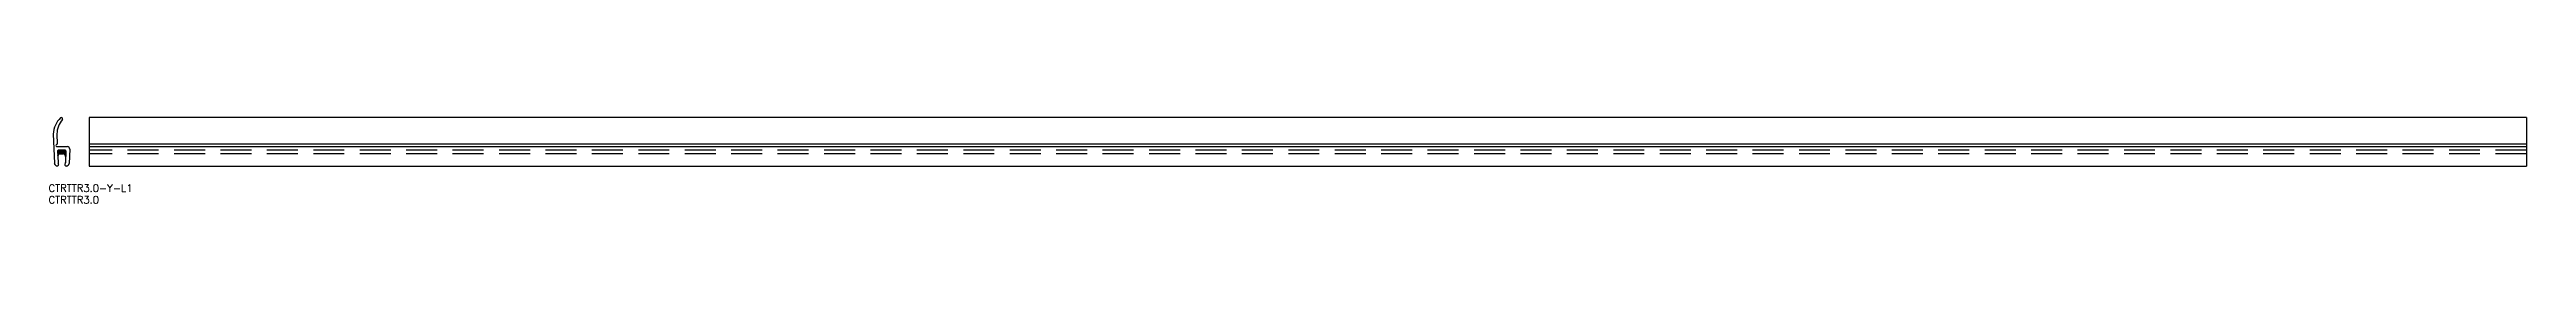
# Model space of a CAD drawing. Extents: x -5 to 1011, y -20 to 15.
import ezdxf

# ---------------------------------------------------------------- set-up
doc = ezdxf.new("R2010")
doc.units = 0
doc.linetypes.add('DASHED', pattern=[19.05, 12.7, -6.35])
doc.layers.get('0').update_dxf_attribs({"linetype": 'CONTINUOUS'})
doc.styles.get("Standard").update_dxf_attribs({"font": 'txt.shx', "height": 3, "bigfont": 'bigfont.shx'})

# ---------------------------------------------------------------- blocks, each defined once
blk = doc.blocks.new('*U2')
at = {"color": 7, "linetype": 'CONTINUOUS'}
blk.add_text('CTRTTR3.0-Y-L1', height=3, dxfattribs=at).set_placement((-5.4, -15.6))
blk = doc.blocks.new('*U3')
at = {"color": 7, "linetype": 'CONTINUOUS'}
blk.add_text('CTRTTR3.0', height=3, dxfattribs=at).set_placement((-5.4, -20.4))

msp = doc.modelspace()

# ---------------------------------------------------------------- linework, layer by layer
at = {"color": 7, "linetype": 'CONTINUOUS'}
for p, q in [((11.3, 15), (11.3, -5)), ((1011.3, 15), (11.3, 15)), ((1011.3, 15), (1011.3, -5)), ((-3.5, 8.2), (-3, -4)), ((-2, 8.2), (-1.9, 4)), ((-1.9, 3), (2.3, 3)), ((-1.7, 1.2), (-1.5, -3.5)), ((1.4, 1.5), (-1.4, 1.5)), ((-0.6, 0), (0.6, 0)), ((1.7, 1.2), (1.5, -3.5)), ((3.3, 2), (3, -4)), ((1011.3, 4), (11.3, 4)), ((11.3, 3), (1011.3, 3)), ((-1.5, -3.7), (-1.4, -4)), ((1.5, -3.7), (1.4, -4)), ((11.3, -5), (1011.3, -5))]:
    msp.add_line(p, q, dxfattribs=at)
at = {"color": 3, "linetype": 'CONTINUOUS'}
for p, q in [((-1.7, 1), (-1.2, 1.5)), ((-1.7, 0.6), (-0.8, 1.5)), ((-1.7, 0.2), (-0.4, 1.5)), ((-1.7, -0.2), (0, 1.5)), ((-1.2, -0.2), (0.5, 1.5)), ((-0.6, 0), (0.9, 1.5)), ((-0.2, 0), (1.3, 1.5)), ((0.2, 0), (1.7, 1.4)), ((0.7, 0), (1.7, 1.1)), ((1, -0.1), (1.7, 0.6)), ((1.3, -0.2), (1.7, 0.2)), ((-1.7, -0.6), (-1.5, -0.5)), ((-1.6, -1), (-1.6, -1)), ((1.5, -0.5), (1.7, -0.3)), ((1.6, -0.8), (1.7, -0.7))]:
    msp.add_line(p, q, dxfattribs=at)
at = {"color": 3, "linetype": 'DASHED'}
for p, q in [((1011.3, 1.5), (11.3, 1.5)), ((1011.3, 0), (11.3, 0))]:
    msp.add_line(p, q, dxfattribs=at)
at = {"color": 7, "linetype": 'CONTINUOUS'}
for centre, radius, start, end in [((6.4, 7.7), 9.89, 133.7108, 177.2086), ((7.6, 8), 9.59, 139.8261, 178.7238), ((-0.1, 14.5), 0.477, 318.8709, 137.8238), ((-1.9, 3.5), 0.499, 89.8999, 270.1001), ((-1.4, 1.2), 0.3, 90, 182.3946), ((-0.6, -1), 1, 90, 182.3946), ((0.6, -1), 1, 357.6054, 90), ((1.4, 1.2), 0.3, 357.6054, 90), ((2.3, 2), 1, 357.6054, 90), ((-1.8, -3.7), 1.26, 190.8744, 270.0036), ((-1.8, -4.5), 0.506, 270, 320.1239), ((-1, -3.5), 0.5, 182.3946, 205.0712), ((-2.5, -4.5), 1.23, 5.7046, 25.747), ((-2.1, -4.3), 0.847, 325.4584, 358.2486), ((2.1, -4.3), 0.847, 181.7514, 214.5416), ((2.5, -4.5), 1.23, 154.253, 174.2954), ((1.8, -4.5), 0.506, 219.8761, 270), ((1, -3.5), 0.5, 334.9288, 357.6054), ((1.8, -3.7), 1.26, 269.9964, 349.1256)]:
    msp.add_arc(centre, radius, start, end, dxfattribs=at)

# ---------------------------------------------------------------- block references
for name in ['*U2', '*U3']:
    msp.add_blockref(name, (0, 0), dxfattribs=at)

doc.saveas('drawing.dxf')
